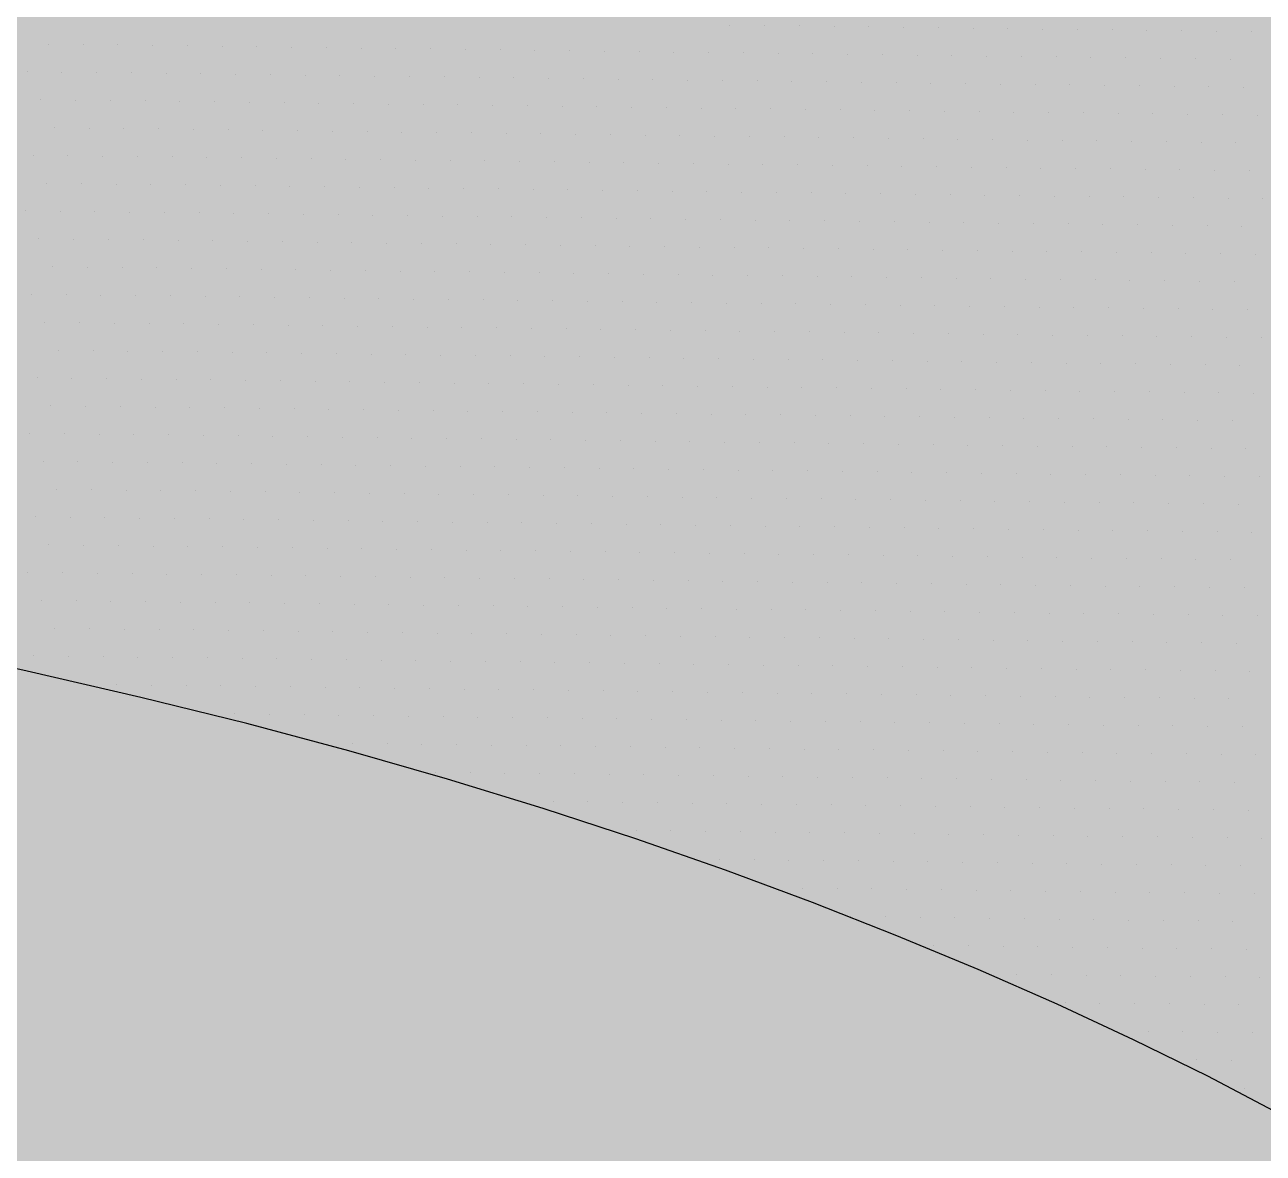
# Model space of a CAD drawing. Extents: x 61466 to 63015, y 108404 to 110397.
# Drawn here: x 62517.266 to 62518.278, y 108992.575 to 108993.497 of the extents above; entities that cross this region are included whole.
import ezdxf

# ---------------------------------------------------------------- set-up
doc = ezdxf.new("R2010")
doc.units = 0
doc.header["$LTSCALE"] = 1.000015
doc.header["$MEASUREMENT"] = 0
for name, color, linetype in [('colore lago', 131, 'Continuous'), ('LIN010CO', 2, 'Continuous'), ('LIN018CO', 6, 'Continuous')]:
    doc.layers.add(name, color=color, linetype=linetype)

# ---------------------------------------------------------------- blocks, each defined once
blk = doc.blocks.new('*X9')
at = {"color": 0}
for p, q in [((262.289925, 628.31345), (262.289925, 628.31345)), ((262.27405, 628.3071), (262.27405, 628.3071)), ((262.2804, 628.3071), (262.2804, 628.3071)), ((262.28675, 628.3071), (262.28675, 628.3071)), ((262.2931, 628.3071), (262.2931, 628.3071)), ((262.258175, 628.30075), (262.258175, 628.30075)), ((262.264525, 628.30075), (262.264525, 628.30075)), ((262.270875, 628.30075), (262.270875, 628.30075)), ((262.277225, 628.30075), (262.277225, 628.30075)), ((262.283575, 628.30075), (262.283575, 628.30075)), ((262.289925, 628.30075), (262.289925, 628.30075)), ((262.296275, 628.30075), (262.296275, 628.30075)), ((262.24865, 628.2944), (262.24865, 628.2944)), ((262.255, 628.2944), (262.255, 628.2944)), ((262.26135, 628.2944), (262.26135, 628.2944)), ((262.2677, 628.2944), (262.2677, 628.2944)), ((262.27405, 628.2944), (262.27405, 628.2944)), ((262.2804, 628.2944), (262.2804, 628.2944)), ((262.28675, 628.2944), (262.28675, 628.2944)), ((262.2931, 628.2944), (262.2931, 628.2944)), ((262.29945, 628.2944), (262.29945, 628.2944)), ((262.232775, 628.28805), (262.232775, 628.28805)), ((262.239125, 628.28805), (262.239125, 628.28805)), ((262.245475, 628.28805), (262.245475, 628.28805)), ((262.251825, 628.28805), (262.251825, 628.28805)), ((262.258175, 628.28805), (262.258175, 628.28805)), ((262.264525, 628.28805), (262.264525, 628.28805)), ((262.270875, 628.28805), (262.270875, 628.28805)), ((262.277225, 628.28805), (262.277225, 628.28805)), ((262.283575, 628.28805), (262.283575, 628.28805)), ((262.289925, 628.28805), (262.289925, 628.28805)), ((262.296275, 628.28805), (262.296275, 628.28805)), ((262.302625, 628.28805), (262.302625, 628.28805)), ((262.22325, 628.2817), (262.22325, 628.2817)), ((262.2296, 628.2817), (262.2296, 628.2817)), ((262.23595, 628.2817), (262.23595, 628.2817)), ((262.2423, 628.2817), (262.2423, 628.2817)), ((262.24865, 628.2817), (262.24865, 628.2817)), ((262.255, 628.2817), (262.255, 628.2817)), ((262.26135, 628.2817), (262.26135, 628.2817)), ((262.2677, 628.2817), (262.2677, 628.2817)), ((262.27405, 628.2817), (262.27405, 628.2817)), ((262.2804, 628.2817), (262.2804, 628.2817)), ((262.28675, 628.2817), (262.28675, 628.2817)), ((262.2931, 628.2817), (262.2931, 628.2817)), ((262.29945, 628.2817), (262.29945, 628.2817)), ((262.3058, 628.2817), (262.3058, 628.2817)), ((262.207375, 628.27535), (262.207375, 628.27535)), ((262.213725, 628.27535), (262.213725, 628.27535)), ((262.220075, 628.27535), (262.220075, 628.27535)), ((262.226425, 628.27535), (262.226425, 628.27535)), ((262.232775, 628.27535), (262.232775, 628.27535)), ((262.239125, 628.27535), (262.239125, 628.27535)), ((262.245475, 628.27535), (262.245475, 628.27535)), ((262.251825, 628.27535), (262.251825, 628.27535)), ((262.258175, 628.27535), (262.258175, 628.27535)), ((262.264525, 628.27535), (262.264525, 628.27535)), ((262.270875, 628.27535), (262.270875, 628.27535)), ((262.277225, 628.27535), (262.277225, 628.27535)), ((262.283575, 628.27535), (262.283575, 628.27535)), ((262.289925, 628.27535), (262.289925, 628.27535)), ((262.296275, 628.27535), (262.296275, 628.27535)), ((262.302625, 628.27535), (262.302625, 628.27535)), ((262.308975, 628.27535), (262.308975, 628.27535)), ((262.19785, 628.269), (262.19785, 628.269)), ((262.2042, 628.269), (262.2042, 628.269)), ((262.21055, 628.269), (262.21055, 628.269)), ((262.2169, 628.269), (262.2169, 628.269)), ((262.22325, 628.269), (262.22325, 628.269)), ((262.2296, 628.269), (262.2296, 628.269)), ((262.23595, 628.269), (262.23595, 628.269)), ((262.2423, 628.269), (262.2423, 628.269)), ((262.24865, 628.269), (262.24865, 628.269)), ((262.255, 628.269), (262.255, 628.269)), ((262.26135, 628.269), (262.26135, 628.269)), ((262.2677, 628.269), (262.2677, 628.269)), ((262.27405, 628.269), (262.27405, 628.269)), ((262.2804, 628.269), (262.2804, 628.269)), ((262.28675, 628.269), (262.28675, 628.269)), ((262.2931, 628.269), (262.2931, 628.269)), ((262.29945, 628.269), (262.29945, 628.269)), ((262.3058, 628.269), (262.3058, 628.269)), ((262.31215, 628.269), (262.31215, 628.269)), ((262.181975, 628.26265), (262.181975, 628.26265)), ((262.188325, 628.26265), (262.188325, 628.26265)), ((262.194675, 628.26265), (262.194675, 628.26265)), ((262.201025, 628.26265), (262.201025, 628.26265)), ((262.207375, 628.26265), (262.207375, 628.26265)), ((262.213725, 628.26265), (262.213725, 628.26265)), ((262.220075, 628.26265), (262.220075, 628.26265)), ((262.226425, 628.26265), (262.226425, 628.26265)), ((262.232775, 628.26265), (262.232775, 628.26265)), ((262.239125, 628.26265), (262.239125, 628.26265)), ((262.245475, 628.26265), (262.245475, 628.26265)), ((262.251825, 628.26265), (262.251825, 628.26265)), ((262.258175, 628.26265), (262.258175, 628.26265)), ((262.264525, 628.26265), (262.264525, 628.26265)), ((262.270875, 628.26265), (262.270875, 628.26265)), ((262.277225, 628.26265), (262.277225, 628.26265)), ((262.283575, 628.26265), (262.283575, 628.26265)), ((262.289925, 628.26265), (262.289925, 628.26265)), ((262.296275, 628.26265), (262.296275, 628.26265)), ((262.302625, 628.26265), (262.302625, 628.26265)), ((262.308975, 628.26265), (262.308975, 628.26265)), ((262.315325, 628.26265), (262.315325, 628.26265)), ((262.17245, 628.2563), (262.17245, 628.2563)), ((262.1788, 628.2563), (262.1788, 628.2563)), ((262.18515, 628.2563), (262.18515, 628.2563)), ((262.1915, 628.2563), (262.1915, 628.2563)), ((262.19785, 628.2563), (262.19785, 628.2563)), ((262.2042, 628.2563), (262.2042, 628.2563)), ((262.21055, 628.2563), (262.21055, 628.2563)), ((262.2169, 628.2563), (262.2169, 628.2563)), ((262.22325, 628.2563), (262.22325, 628.2563)), ((262.2296, 628.2563), (262.2296, 628.2563)), ((262.23595, 628.2563), (262.23595, 628.2563)), ((262.2423, 628.2563), (262.2423, 628.2563)), ((262.24865, 628.2563), (262.24865, 628.2563)), ((262.255, 628.2563), (262.255, 628.2563)), ((262.26135, 628.2563), (262.26135, 628.2563)), ((262.2677, 628.2563), (262.2677, 628.2563)), ((262.27405, 628.2563), (262.27405, 628.2563)), ((262.2804, 628.2563), (262.2804, 628.2563)), ((262.28675, 628.2563), (262.28675, 628.2563)), ((262.2931, 628.2563), (262.2931, 628.2563)), ((262.29945, 628.2563), (262.29945, 628.2563)), ((262.3058, 628.2563), (262.3058, 628.2563)), ((262.31215, 628.2563), (262.31215, 628.2563)), ((262.3185, 628.2563), (262.3185, 628.2563)), ((262.156575, 628.24995), (262.156575, 628.24995)), ((262.162925, 628.24995), (262.162925, 628.24995)), ((262.169275, 628.24995), (262.169275, 628.24995)), ((262.175625, 628.24995), (262.175625, 628.24995)), ((262.181975, 628.24995), (262.181975, 628.24995)), ((262.188325, 628.24995), (262.188325, 628.24995)), ((262.194675, 628.24995), (262.194675, 628.24995)), ((262.201025, 628.24995), (262.201025, 628.24995)), ((262.207375, 628.24995), (262.207375, 628.24995)), ((262.213725, 628.24995), (262.213725, 628.24995)), ((262.220075, 628.24995), (262.220075, 628.24995)), ((262.226425, 628.24995), (262.226425, 628.24995)), ((262.232775, 628.24995), (262.232775, 628.24995)), ((262.239125, 628.24995), (262.239125, 628.24995)), ((262.245475, 628.24995), (262.245475, 628.24995)), ((262.251825, 628.24995), (262.251825, 628.24995)), ((262.258175, 628.24995), (262.258175, 628.24995)), ((262.264525, 628.24995), (262.264525, 628.24995)), ((262.270875, 628.24995), (262.270875, 628.24995)), ((262.277225, 628.24995), (262.277225, 628.24995)), ((262.283575, 628.24995), (262.283575, 628.24995)), ((262.289925, 628.24995), (262.289925, 628.24995)), ((262.296275, 628.24995), (262.296275, 628.24995)), ((262.302625, 628.24995), (262.302625, 628.24995)), ((262.308975, 628.24995), (262.308975, 628.24995)), ((262.315325, 628.24995), (262.315325, 628.24995)), ((262.321675, 628.24995), (262.321675, 628.24995)), ((262.1407, 628.2436), (262.1407, 628.2436)), ((262.14705, 628.2436), (262.14705, 628.2436)), ((262.1534, 628.2436), (262.1534, 628.2436)), ((262.15975, 628.2436), (262.15975, 628.2436)), ((262.1661, 628.2436), (262.1661, 628.2436)), ((262.17245, 628.2436), (262.17245, 628.2436)), ((262.1788, 628.2436), (262.1788, 628.2436)), ((262.18515, 628.2436), (262.18515, 628.2436)), ((262.1915, 628.2436), (262.1915, 628.2436)), ((262.19785, 628.2436), (262.19785, 628.2436)), ((262.2042, 628.2436), (262.2042, 628.2436)), ((262.21055, 628.2436), (262.21055, 628.2436)), ((262.2169, 628.2436), (262.2169, 628.2436)), ((262.22325, 628.2436), (262.22325, 628.2436)), ((262.2296, 628.2436), (262.2296, 628.2436)), ((262.23595, 628.2436), (262.23595, 628.2436)), ((262.2423, 628.2436), (262.2423, 628.2436)), ((262.24865, 628.2436), (262.24865, 628.2436)), ((262.255, 628.2436), (262.255, 628.2436)), ((262.26135, 628.2436), (262.26135, 628.2436)), ((262.2677, 628.2436), (262.2677, 628.2436)), ((262.27405, 628.2436), (262.27405, 628.2436)), ((262.2804, 628.2436), (262.2804, 628.2436)), ((262.28675, 628.2436), (262.28675, 628.2436)), ((262.2931, 628.2436), (262.2931, 628.2436)), ((262.29945, 628.2436), (262.29945, 628.2436)), ((262.3058, 628.2436), (262.3058, 628.2436)), ((262.31215, 628.2436), (262.31215, 628.2436)), ((262.3185, 628.2436), (262.3185, 628.2436)), ((262.32485, 628.2436), (262.32485, 628.2436)), ((262.131175, 628.23725), (262.131175, 628.23725)), ((262.137525, 628.23725), (262.137525, 628.23725)), ((262.143875, 628.23725), (262.143875, 628.23725)), ((262.150225, 628.23725), (262.150225, 628.23725)), ((262.156575, 628.23725), (262.156575, 628.23725)), ((262.162925, 628.23725), (262.162925, 628.23725)), ((262.169275, 628.23725), (262.169275, 628.23725)), ((262.175625, 628.23725), (262.175625, 628.23725)), ((262.181975, 628.23725), (262.181975, 628.23725)), ((262.188325, 628.23725), (262.188325, 628.23725)), ((262.194675, 628.23725), (262.194675, 628.23725)), ((262.201025, 628.23725), (262.201025, 628.23725)), ((262.207375, 628.23725), (262.207375, 628.23725)), ((262.213725, 628.23725), (262.213725, 628.23725)), ((262.220075, 628.23725), (262.220075, 628.23725)), ((262.226425, 628.23725), (262.226425, 628.23725)), ((262.232775, 628.23725), (262.232775, 628.23725)), ((262.239125, 628.23725), (262.239125, 628.23725)), ((262.245475, 628.23725), (262.245475, 628.23725)), ((262.251825, 628.23725), (262.251825, 628.23725)), ((262.258175, 628.23725), (262.258175, 628.23725)), ((262.264525, 628.23725), (262.264525, 628.23725)), ((262.270875, 628.23725), (262.270875, 628.23725)), ((262.277225, 628.23725), (262.277225, 628.23725)), ((262.283575, 628.23725), (262.283575, 628.23725)), ((262.289925, 628.23725), (262.289925, 628.23725)), ((262.296275, 628.23725), (262.296275, 628.23725)), ((262.302625, 628.23725), (262.302625, 628.23725)), ((262.308975, 628.23725), (262.308975, 628.23725)), ((262.315325, 628.23725), (262.315325, 628.23725)), ((262.321675, 628.23725), (262.321675, 628.23725)), ((262.328025, 628.23725), (262.328025, 628.23725)), ((262.1153, 628.2309), (262.1153, 628.2309)), ((262.12165, 628.2309), (262.12165, 628.2309)), ((262.128, 628.2309), (262.128, 628.2309)), ((262.13435, 628.2309), (262.13435, 628.2309)), ((262.1407, 628.2309), (262.1407, 628.2309)), ((262.14705, 628.2309), (262.14705, 628.2309)), ((262.1534, 628.2309), (262.1534, 628.2309)), ((262.15975, 628.2309), (262.15975, 628.2309)), ((262.1661, 628.2309), (262.1661, 628.2309)), ((262.17245, 628.2309), (262.17245, 628.2309)), ((262.1788, 628.2309), (262.1788, 628.2309)), ((262.18515, 628.2309), (262.18515, 628.2309)), ((262.1915, 628.2309), (262.1915, 628.2309)), ((262.19785, 628.2309), (262.19785, 628.2309)), ((262.2042, 628.2309), (262.2042, 628.2309)), ((262.21055, 628.2309), (262.21055, 628.2309)), ((262.2169, 628.2309), (262.2169, 628.2309)), ((262.22325, 628.2309), (262.22325, 628.2309)), ((262.2296, 628.2309), (262.2296, 628.2309)), ((262.23595, 628.2309), (262.23595, 628.2309)), ((262.2423, 628.2309), (262.2423, 628.2309)), ((262.24865, 628.2309), (262.24865, 628.2309)), ((262.255, 628.2309), (262.255, 628.2309)), ((262.26135, 628.2309), (262.26135, 628.2309)), ((262.2677, 628.2309), (262.2677, 628.2309)), ((262.27405, 628.2309), (262.27405, 628.2309)), ((262.2804, 628.2309), (262.2804, 628.2309)), ((262.28675, 628.2309), (262.28675, 628.2309)), ((262.2931, 628.2309), (262.2931, 628.2309)), ((262.29945, 628.2309), (262.29945, 628.2309)), ((262.3058, 628.2309), (262.3058, 628.2309)), ((262.31215, 628.2309), (262.31215, 628.2309)), ((262.3185, 628.2309), (262.3185, 628.2309)), ((262.32485, 628.2309), (262.32485, 628.2309)), ((262.3312, 628.2309), (262.3312, 628.2309)), ((262.105775, 628.22455), (262.105775, 628.22455)), ((262.112125, 628.22455), (262.112125, 628.22455)), ((262.118475, 628.22455), (262.118475, 628.22455)), ((262.124825, 628.22455), (262.124825, 628.22455)), ((262.131175, 628.22455), (262.131175, 628.22455)), ((262.137525, 628.22455), (262.137525, 628.22455)), ((262.143875, 628.22455), (262.143875, 628.22455)), ((262.150225, 628.22455), (262.150225, 628.22455)), ((262.156575, 628.22455), (262.156575, 628.22455)), ((262.162925, 628.22455), (262.162925, 628.22455)), ((262.169275, 628.22455), (262.169275, 628.22455)), ((262.175625, 628.22455), (262.175625, 628.22455)), ((262.181975, 628.22455), (262.181975, 628.22455)), ((262.188325, 628.22455), (262.188325, 628.22455)), ((262.194675, 628.22455), (262.194675, 628.22455)), ((262.201025, 628.22455), (262.201025, 628.22455)), ((262.207375, 628.22455), (262.207375, 628.22455)), ((262.213725, 628.22455), (262.213725, 628.22455)), ((262.220075, 628.22455), (262.220075, 628.22455)), ((262.226425, 628.22455), (262.226425, 628.22455)), ((262.232775, 628.22455), (262.232775, 628.22455)), ((262.239125, 628.22455), (262.239125, 628.22455)), ((262.245475, 628.22455), (262.245475, 628.22455)), ((262.251825, 628.22455), (262.251825, 628.22455)), ((262.258175, 628.22455), (262.258175, 628.22455)), ((262.264525, 628.22455), (262.264525, 628.22455)), ((262.270875, 628.22455), (262.270875, 628.22455)), ((262.277225, 628.22455), (262.277225, 628.22455)), ((262.283575, 628.22455), (262.283575, 628.22455)), ((262.289925, 628.22455), (262.289925, 628.22455)), ((262.296275, 628.22455), (262.296275, 628.22455)), ((262.302625, 628.22455), (262.302625, 628.22455)), ((262.308975, 628.22455), (262.308975, 628.22455)), ((262.315325, 628.22455), (262.315325, 628.22455)), ((262.321675, 628.22455), (262.321675, 628.22455)), ((262.328025, 628.22455), (262.328025, 628.22455)), ((262.334375, 628.22455), (262.334375, 628.22455)), ((262.09625, 628.2182), (262.09625, 628.2182)), ((262.1026, 628.2182), (262.1026, 628.2182)), ((262.10895, 628.2182), (262.10895, 628.2182)), ((262.1153, 628.2182), (262.1153, 628.2182)), ((262.12165, 628.2182), (262.12165, 628.2182)), ((262.128, 628.2182), (262.128, 628.2182)), ((262.13435, 628.2182), (262.13435, 628.2182)), ((262.1407, 628.2182), (262.1407, 628.2182)), ((262.14705, 628.2182), (262.14705, 628.2182)), ((262.1534, 628.2182), (262.1534, 628.2182)), ((262.15975, 628.2182), (262.15975, 628.2182)), ((262.1661, 628.2182), (262.1661, 628.2182)), ((262.17245, 628.2182), (262.17245, 628.2182)), ((262.1788, 628.2182), (262.1788, 628.2182)), ((262.18515, 628.2182), (262.18515, 628.2182)), ((262.1915, 628.2182), (262.1915, 628.2182)), ((262.19785, 628.2182), (262.19785, 628.2182)), ((262.2042, 628.2182), (262.2042, 628.2182)), ((262.21055, 628.2182), (262.21055, 628.2182)), ((262.2169, 628.2182), (262.2169, 628.2182)), ((262.22325, 628.2182), (262.22325, 628.2182)), ((262.2296, 628.2182), (262.2296, 628.2182)), ((262.23595, 628.2182), (262.23595, 628.2182)), ((262.2423, 628.2182), (262.2423, 628.2182)), ((262.24865, 628.2182), (262.24865, 628.2182)), ((262.255, 628.2182), (262.255, 628.2182)), ((262.26135, 628.2182), (262.26135, 628.2182)), ((262.2677, 628.2182), (262.2677, 628.2182)), ((262.27405, 628.2182), (262.27405, 628.2182)), ((262.2804, 628.2182), (262.2804, 628.2182)), ((262.28675, 628.2182), (262.28675, 628.2182)), ((262.2931, 628.2182), (262.2931, 628.2182)), ((262.29945, 628.2182), (262.29945, 628.2182)), ((262.3058, 628.2182), (262.3058, 628.2182)), ((262.31215, 628.2182), (262.31215, 628.2182)), ((262.3185, 628.2182), (262.3185, 628.2182)), ((262.32485, 628.2182), (262.32485, 628.2182)), ((262.3312, 628.2182), (262.3312, 628.2182)), ((262.33755, 628.2182), (262.33755, 628.2182)), ((262.105775, 628.21185), (262.105775, 628.21185)), ((262.112125, 628.21185), (262.112125, 628.21185)), ((262.118475, 628.21185), (262.118475, 628.21185)), ((262.124825, 628.21185), (262.124825, 628.21185)), ((262.131175, 628.21185), (262.131175, 628.21185)), ((262.137525, 628.21185), (262.137525, 628.21185)), ((262.143875, 628.21185), (262.143875, 628.21185)), ((262.150225, 628.21185), (262.150225, 628.21185)), ((262.156575, 628.21185), (262.156575, 628.21185)), ((262.162925, 628.21185), (262.162925, 628.21185)), ((262.169275, 628.21185), (262.169275, 628.21185)), ((262.175625, 628.21185), (262.175625, 628.21185)), ((262.181975, 628.21185), (262.181975, 628.21185)), ((262.188325, 628.21185), (262.188325, 628.21185)), ((262.194675, 628.21185), (262.194675, 628.21185)), ((262.201025, 628.21185), (262.201025, 628.21185)), ((262.207375, 628.21185), (262.207375, 628.21185)), ((262.213725, 628.21185), (262.213725, 628.21185)), ((262.220075, 628.21185), (262.220075, 628.21185)), ((262.226425, 628.21185), (262.226425, 628.21185)), ((262.232775, 628.21185), (262.232775, 628.21185)), ((262.239125, 628.21185), (262.239125, 628.21185)), ((262.245475, 628.21185), (262.245475, 628.21185)), ((262.251825, 628.21185), (262.251825, 628.21185)), ((262.258175, 628.21185), (262.258175, 628.21185)), ((262.264525, 628.21185), (262.264525, 628.21185)), ((262.270875, 628.21185), (262.270875, 628.21185)), ((262.277225, 628.21185), (262.277225, 628.21185)), ((262.283575, 628.21185), (262.283575, 628.21185)), ((262.289925, 628.21185), (262.289925, 628.21185)), ((262.296275, 628.21185), (262.296275, 628.21185)), ((262.302625, 628.21185), (262.302625, 628.21185)), ((262.308975, 628.21185), (262.308975, 628.21185)), ((262.315325, 628.21185), (262.315325, 628.21185)), ((262.321675, 628.21185), (262.321675, 628.21185)), ((262.328025, 628.21185), (262.328025, 628.21185)), ((262.334375, 628.21185), (262.334375, 628.21185)), ((262.1153, 628.2055), (262.1153, 628.2055)), ((262.12165, 628.2055), (262.12165, 628.2055)), ((262.128, 628.2055), (262.128, 628.2055)), ((262.13435, 628.2055), (262.13435, 628.2055)), ((262.1407, 628.2055), (262.1407, 628.2055)), ((262.14705, 628.2055), (262.14705, 628.2055)), ((262.1534, 628.2055), (262.1534, 628.2055)), ((262.15975, 628.2055), (262.15975, 628.2055)), ((262.1661, 628.2055), (262.1661, 628.2055)), ((262.17245, 628.2055), (262.17245, 628.2055)), ((262.1788, 628.2055), (262.1788, 628.2055)), ((262.18515, 628.2055), (262.18515, 628.2055)), ((262.1915, 628.2055), (262.1915, 628.2055)), ((262.19785, 628.2055), (262.19785, 628.2055)), ((262.2042, 628.2055), (262.2042, 628.2055)), ((262.21055, 628.2055), (262.21055, 628.2055)), ((262.2169, 628.2055), (262.2169, 628.2055)), ((262.22325, 628.2055), (262.22325, 628.2055)), ((262.2296, 628.2055), (262.2296, 628.2055)), ((262.23595, 628.2055), (262.23595, 628.2055)), ((262.2423, 628.2055), (262.2423, 628.2055)), ((262.24865, 628.2055), (262.24865, 628.2055)), ((262.255, 628.2055), (262.255, 628.2055)), ((262.26135, 628.2055), (262.26135, 628.2055)), ((262.2677, 628.2055), (262.2677, 628.2055)), ((262.27405, 628.2055), (262.27405, 628.2055)), ((262.2804, 628.2055), (262.2804, 628.2055)), ((262.28675, 628.2055), (262.28675, 628.2055)), ((262.2931, 628.2055), (262.2931, 628.2055)), ((262.29945, 628.2055), (262.29945, 628.2055)), ((262.3058, 628.2055), (262.3058, 628.2055)), ((262.31215, 628.2055), (262.31215, 628.2055)), ((262.3185, 628.2055), (262.3185, 628.2055)), ((262.32485, 628.2055), (262.32485, 628.2055)), ((262.3312, 628.2055), (262.3312, 628.2055)), ((262.33755, 628.2055), (262.33755, 628.2055)), ((262.124825, 628.19915), (262.124825, 628.19915)), ((262.131175, 628.19915), (262.131175, 628.19915)), ((262.137525, 628.19915), (262.137525, 628.19915)), ((262.143875, 628.19915), (262.143875, 628.19915)), ((262.150225, 628.19915), (262.150225, 628.19915)), ((262.156575, 628.19915), (262.156575, 628.19915)), ((262.162925, 628.19915), (262.162925, 628.19915)), ((262.169275, 628.19915), (262.169275, 628.19915)), ((262.175625, 628.19915), (262.175625, 628.19915)), ((262.181975, 628.19915), (262.181975, 628.19915)), ((262.188325, 628.19915), (262.188325, 628.19915)), ((262.194675, 628.19915), (262.194675, 628.19915)), ((262.201025, 628.19915), (262.201025, 628.19915)), ((262.207375, 628.19915), (262.207375, 628.19915)), ((262.213725, 628.19915), (262.213725, 628.19915)), ((262.220075, 628.19915), (262.220075, 628.19915)), ((262.226425, 628.19915), (262.226425, 628.19915)), ((262.232775, 628.19915), (262.232775, 628.19915)), ((262.239125, 628.19915), (262.239125, 628.19915)), ((262.245475, 628.19915), (262.245475, 628.19915)), ((262.251825, 628.19915), (262.251825, 628.19915)), ((262.258175, 628.19915), (262.258175, 628.19915)), ((262.264525, 628.19915), (262.264525, 628.19915)), ((262.270875, 628.19915), (262.270875, 628.19915)), ((262.277225, 628.19915), (262.277225, 628.19915)), ((262.283575, 628.19915), (262.283575, 628.19915)), ((262.289925, 628.19915), (262.289925, 628.19915)), ((262.296275, 628.19915), (262.296275, 628.19915)), ((262.302625, 628.19915), (262.302625, 628.19915)), ((262.308975, 628.19915), (262.308975, 628.19915)), ((262.315325, 628.19915), (262.315325, 628.19915)), ((262.321675, 628.19915), (262.321675, 628.19915)), ((262.328025, 628.19915), (262.328025, 628.19915)), ((262.334375, 628.19915), (262.334375, 628.19915)), ((262.340725, 628.19915), (262.340725, 628.19915)), ((262.128, 628.1928), (262.128, 628.1928)), ((262.13435, 628.1928), (262.13435, 628.1928)), ((262.1407, 628.1928), (262.1407, 628.1928)), ((262.14705, 628.1928), (262.14705, 628.1928)), ((262.1534, 628.1928), (262.1534, 628.1928)), ((262.15975, 628.1928), (262.15975, 628.1928)), ((262.1661, 628.1928), (262.1661, 628.1928)), ((262.17245, 628.1928), (262.17245, 628.1928)), ((262.1788, 628.1928), (262.1788, 628.1928)), ((262.18515, 628.1928), (262.18515, 628.1928)), ((262.1915, 628.1928), (262.1915, 628.1928)), ((262.19785, 628.1928), (262.19785, 628.1928)), ((262.2042, 628.1928), (262.2042, 628.1928)), ((262.21055, 628.1928), (262.21055, 628.1928)), ((262.2169, 628.1928), (262.2169, 628.1928)), ((262.22325, 628.1928), (262.22325, 628.1928)), ((262.2296, 628.1928), (262.2296, 628.1928)), ((262.23595, 628.1928), (262.23595, 628.1928)), ((262.2423, 628.1928), (262.2423, 628.1928)), ((262.24865, 628.1928), (262.24865, 628.1928)), ((262.255, 628.1928), (262.255, 628.1928)), ((262.26135, 628.1928), (262.26135, 628.1928)), ((262.2677, 628.1928), (262.2677, 628.1928)), ((262.27405, 628.1928), (262.27405, 628.1928)), ((262.2804, 628.1928), (262.2804, 628.1928)), ((262.28675, 628.1928), (262.28675, 628.1928)), ((262.2931, 628.1928), (262.2931, 628.1928)), ((262.29945, 628.1928), (262.29945, 628.1928)), ((262.3058, 628.1928), (262.3058, 628.1928)), ((262.31215, 628.1928), (262.31215, 628.1928)), ((262.3185, 628.1928), (262.3185, 628.1928)), ((262.32485, 628.1928), (262.32485, 628.1928)), ((262.3312, 628.1928), (262.3312, 628.1928)), ((262.33755, 628.1928), (262.33755, 628.1928)), ((262.3439, 628.1928), (262.3439, 628.1928)), ((262.137525, 628.18645), (262.137525, 628.18645)), ((262.143875, 628.18645), (262.143875, 628.18645)), ((262.150225, 628.18645), (262.150225, 628.18645)), ((262.156575, 628.18645), (262.156575, 628.18645)), ((262.162925, 628.18645), (262.162925, 628.18645)), ((262.169275, 628.18645), (262.169275, 628.18645)), ((262.175625, 628.18645), (262.175625, 628.18645)), ((262.181975, 628.18645), (262.181975, 628.18645)), ((262.188325, 628.18645), (262.188325, 628.18645)), ((262.194675, 628.18645), (262.194675, 628.18645)), ((262.201025, 628.18645), (262.201025, 628.18645)), ((262.207375, 628.18645), (262.207375, 628.18645)), ((262.213725, 628.18645), (262.213725, 628.18645)), ((262.220075, 628.18645), (262.220075, 628.18645)), ((262.226425, 628.18645), (262.226425, 628.18645)), ((262.232775, 628.18645), (262.232775, 628.18645)), ((262.239125, 628.18645), (262.239125, 628.18645)), ((262.245475, 628.18645), (262.245475, 628.18645)), ((262.251825, 628.18645), (262.251825, 628.18645)), ((262.258175, 628.18645), (262.258175, 628.18645)), ((262.264525, 628.18645), (262.264525, 628.18645)), ((262.270875, 628.18645), (262.270875, 628.18645)), ((262.277225, 628.18645), (262.277225, 628.18645)), ((262.283575, 628.18645), (262.283575, 628.18645)), ((262.289925, 628.18645), (262.289925, 628.18645)), ((262.296275, 628.18645), (262.296275, 628.18645)), ((262.302625, 628.18645), (262.302625, 628.18645)), ((262.308975, 628.18645), (262.308975, 628.18645)), ((262.315325, 628.18645), (262.315325, 628.18645)), ((262.321675, 628.18645), (262.321675, 628.18645)), ((262.328025, 628.18645), (262.328025, 628.18645)), ((262.334375, 628.18645), (262.334375, 628.18645)), ((262.340725, 628.18645), (262.340725, 628.18645)), ((262.347075, 628.18645), (262.347075, 628.18645)), ((262.14705, 628.1801), (262.14705, 628.1801)), ((262.1534, 628.1801), (262.1534, 628.1801)), ((262.15975, 628.1801), (262.15975, 628.1801)), ((262.1661, 628.1801), (262.1661, 628.1801)), ((262.17245, 628.1801), (262.17245, 628.1801)), ((262.1788, 628.1801), (262.1788, 628.1801)), ((262.18515, 628.1801), (262.18515, 628.1801)), ((262.1915, 628.1801), (262.1915, 628.1801)), ((262.19785, 628.1801), (262.19785, 628.1801)), ((262.2042, 628.1801), (262.2042, 628.1801)), ((262.21055, 628.1801), (262.21055, 628.1801)), ((262.2169, 628.1801), (262.2169, 628.1801)), ((262.22325, 628.1801), (262.22325, 628.1801)), ((262.2296, 628.1801), (262.2296, 628.1801)), ((262.23595, 628.1801), (262.23595, 628.1801)), ((262.2423, 628.1801), (262.2423, 628.1801)), ((262.24865, 628.1801), (262.24865, 628.1801)), ((262.255, 628.1801), (262.255, 628.1801)), ((262.26135, 628.1801), (262.26135, 628.1801)), ((262.2677, 628.1801), (262.2677, 628.1801)), ((262.27405, 628.1801), (262.27405, 628.1801)), ((262.2804, 628.1801), (262.2804, 628.1801)), ((262.28675, 628.1801), (262.28675, 628.1801)), ((262.2931, 628.1801), (262.2931, 628.1801)), ((262.29945, 628.1801), (262.29945, 628.1801)), ((262.3058, 628.1801), (262.3058, 628.1801)), ((262.31215, 628.1801), (262.31215, 628.1801)), ((262.3185, 628.1801), (262.3185, 628.1801)), ((262.32485, 628.1801), (262.32485, 628.1801)), ((262.3312, 628.1801), (262.3312, 628.1801)), ((262.33755, 628.1801), (262.33755, 628.1801)), ((262.3439, 628.1801), (262.3439, 628.1801)), ((262.35025, 628.1801), (262.35025, 628.1801)), ((262.150225, 628.17375), (262.150225, 628.17375)), ((262.156575, 628.17375), (262.156575, 628.17375)), ((262.162925, 628.17375), (262.162925, 628.17375)), ((262.169275, 628.17375), (262.169275, 628.17375)), ((262.175625, 628.17375), (262.175625, 628.17375)), ((262.181975, 628.17375), (262.181975, 628.17375)), ((262.188325, 628.17375), (262.188325, 628.17375)), ((262.194675, 628.17375), (262.194675, 628.17375)), ((262.201025, 628.17375), (262.201025, 628.17375)), ((262.207375, 628.17375), (262.207375, 628.17375)), ((262.213725, 628.17375), (262.213725, 628.17375)), ((262.220075, 628.17375), (262.220075, 628.17375)), ((262.226425, 628.17375), (262.226425, 628.17375)), ((262.232775, 628.17375), (262.232775, 628.17375)), ((262.239125, 628.17375), (262.239125, 628.17375)), ((262.245475, 628.17375), (262.245475, 628.17375)), ((262.251825, 628.17375), (262.251825, 628.17375)), ((262.258175, 628.17375), (262.258175, 628.17375)), ((262.264525, 628.17375), (262.264525, 628.17375)), ((262.270875, 628.17375), (262.270875, 628.17375)), ((262.277225, 628.17375), (262.277225, 628.17375)), ((262.283575, 628.17375), (262.283575, 628.17375)), ((262.289925, 628.17375), (262.289925, 628.17375)), ((262.296275, 628.17375), (262.296275, 628.17375)), ((262.302625, 628.17375), (262.302625, 628.17375)), ((262.308975, 628.17375), (262.308975, 628.17375)), ((262.315325, 628.17375), (262.315325, 628.17375)), ((262.321675, 628.17375), (262.321675, 628.17375)), ((262.328025, 628.17375), (262.328025, 628.17375)), ((262.334375, 628.17375), (262.334375, 628.17375)), ((262.340725, 628.17375), (262.340725, 628.17375)), ((262.347075, 628.17375), (262.347075, 628.17375)), ((262.353425, 628.17375), (262.353425, 628.17375)), ((262.15975, 628.1674), (262.15975, 628.1674)), ((262.1661, 628.1674), (262.1661, 628.1674)), ((262.17245, 628.1674), (262.17245, 628.1674)), ((262.1788, 628.1674), (262.1788, 628.1674)), ((262.18515, 628.1674), (262.18515, 628.1674)), ((262.1915, 628.1674), (262.1915, 628.1674)), ((262.19785, 628.1674), (262.19785, 628.1674)), ((262.2042, 628.1674), (262.2042, 628.1674)), ((262.21055, 628.1674), (262.21055, 628.1674)), ((262.2169, 628.1674), (262.2169, 628.1674)), ((262.22325, 628.1674), (262.22325, 628.1674)), ((262.2296, 628.1674), (262.2296, 628.1674)), ((262.23595, 628.1674), (262.23595, 628.1674)), ((262.2423, 628.1674), (262.2423, 628.1674)), ((262.24865, 628.1674), (262.24865, 628.1674)), ((262.255, 628.1674), (262.255, 628.1674)), ((262.26135, 628.1674), (262.26135, 628.1674)), ((262.2677, 628.1674), (262.2677, 628.1674)), ((262.27405, 628.1674), (262.27405, 628.1674)), ((262.2804, 628.1674), (262.2804, 628.1674)), ((262.28675, 628.1674), (262.28675, 628.1674)), ((262.2931, 628.1674), (262.2931, 628.1674)), ((262.29945, 628.1674), (262.29945, 628.1674)), ((262.3058, 628.1674), (262.3058, 628.1674)), ((262.31215, 628.1674), (262.31215, 628.1674)), ((262.3185, 628.1674), (262.3185, 628.1674)), ((262.32485, 628.1674), (262.32485, 628.1674)), ((262.3312, 628.1674), (262.3312, 628.1674)), ((262.33755, 628.1674), (262.33755, 628.1674)), ((262.3439, 628.1674), (262.3439, 628.1674)), ((262.35025, 628.1674), (262.35025, 628.1674)), ((262.3566, 628.1674), (262.3566, 628.1674)), ((262.162925, 628.16105), (262.162925, 628.16105)), ((262.169275, 628.16105), (262.169275, 628.16105)), ((262.175625, 628.16105), (262.175625, 628.16105)), ((262.181975, 628.16105), (262.181975, 628.16105)), ((262.188325, 628.16105), (262.188325, 628.16105)), ((262.194675, 628.16105), (262.194675, 628.16105)), ((262.201025, 628.16105), (262.201025, 628.16105)), ((262.207375, 628.16105), (262.207375, 628.16105)), ((262.213725, 628.16105), (262.213725, 628.16105)), ((262.220075, 628.16105), (262.220075, 628.16105)), ((262.226425, 628.16105), (262.226425, 628.16105)), ((262.232775, 628.16105), (262.232775, 628.16105)), ((262.239125, 628.16105), (262.239125, 628.16105)), ((262.245475, 628.16105), (262.245475, 628.16105)), ((262.251825, 628.16105), (262.251825, 628.16105)), ((262.258175, 628.16105), (262.258175, 628.16105)), ((262.264525, 628.16105), (262.264525, 628.16105)), ((262.270875, 628.16105), (262.270875, 628.16105)), ((262.277225, 628.16105), (262.277225, 628.16105)), ((262.283575, 628.16105), (262.283575, 628.16105)), ((262.289925, 628.16105), (262.289925, 628.16105)), ((262.296275, 628.16105), (262.296275, 628.16105)), ((262.302625, 628.16105), (262.302625, 628.16105)), ((262.308975, 628.16105), (262.308975, 628.16105)), ((262.315325, 628.16105), (262.315325, 628.16105)), ((262.321675, 628.16105), (262.321675, 628.16105)), ((262.328025, 628.16105), (262.328025, 628.16105)), ((262.334375, 628.16105), (262.334375, 628.16105)), ((262.340725, 628.16105), (262.340725, 628.16105)), ((262.347075, 628.16105), (262.347075, 628.16105)), ((262.353425, 628.16105), (262.353425, 628.16105)), ((262.359775, 628.16105), (262.359775, 628.16105)), ((262.17245, 628.1547), (262.17245, 628.1547)), ((262.1788, 628.1547), (262.1788, 628.1547)), ((262.18515, 628.1547), (262.18515, 628.1547)), ((262.1915, 628.1547), (262.1915, 628.1547)), ((262.19785, 628.1547), (262.19785, 628.1547)), ((262.2042, 628.1547), (262.2042, 628.1547)), ((262.21055, 628.1547), (262.21055, 628.1547)), ((262.2169, 628.1547), (262.2169, 628.1547)), ((262.22325, 628.1547), (262.22325, 628.1547)), ((262.2296, 628.1547), (262.2296, 628.1547)), ((262.23595, 628.1547), (262.23595, 628.1547)), ((262.2423, 628.1547), (262.2423, 628.1547)), ((262.24865, 628.1547), (262.24865, 628.1547)), ((262.255, 628.1547), (262.255, 628.1547)), ((262.26135, 628.1547), (262.26135, 628.1547)), ((262.2677, 628.1547), (262.2677, 628.1547)), ((262.27405, 628.1547), (262.27405, 628.1547)), ((262.2804, 628.1547), (262.2804, 628.1547)), ((262.28675, 628.1547), (262.28675, 628.1547)), ((262.2931, 628.1547), (262.2931, 628.1547)), ((262.29945, 628.1547), (262.29945, 628.1547)), ((262.3058, 628.1547), (262.3058, 628.1547)), ((262.31215, 628.1547), (262.31215, 628.1547)), ((262.3185, 628.1547), (262.3185, 628.1547)), ((262.32485, 628.1547), (262.32485, 628.1547)), ((262.3312, 628.1547), (262.3312, 628.1547)), ((262.33755, 628.1547), (262.33755, 628.1547)), ((262.3439, 628.1547), (262.3439, 628.1547)), ((262.35025, 628.1547), (262.35025, 628.1547)), ((262.3566, 628.1547), (262.3566, 628.1547)), ((262.36295, 628.1547), (262.36295, 628.1547)), ((262.181975, 628.14835), (262.181975, 628.14835)), ((262.188325, 628.14835), (262.188325, 628.14835)), ((262.194675, 628.14835), (262.194675, 628.14835)), ((262.201025, 628.14835), (262.201025, 628.14835)), ((262.207375, 628.14835), (262.207375, 628.14835)), ((262.213725, 628.14835), (262.213725, 628.14835)), ((262.220075, 628.14835), (262.220075, 628.14835)), ((262.226425, 628.14835), (262.226425, 628.14835)), ((262.232775, 628.14835), (262.232775, 628.14835)), ((262.239125, 628.14835), (262.239125, 628.14835)), ((262.245475, 628.14835), (262.245475, 628.14835)), ((262.251825, 628.14835), (262.251825, 628.14835)), ((262.258175, 628.14835), (262.258175, 628.14835)), ((262.264525, 628.14835), (262.264525, 628.14835)), ((262.270875, 628.14835), (262.270875, 628.14835)), ((262.277225, 628.14835), (262.277225, 628.14835)), ((262.283575, 628.14835), (262.283575, 628.14835)), ((262.289925, 628.14835), (262.289925, 628.14835)), ((262.296275, 628.14835), (262.296275, 628.14835)), ((262.302625, 628.14835), (262.302625, 628.14835)), ((262.308975, 628.14835), (262.308975, 628.14835)), ((262.315325, 628.14835), (262.315325, 628.14835)), ((262.321675, 628.14835), (262.321675, 628.14835)), ((262.328025, 628.14835), (262.328025, 628.14835)), ((262.334375, 628.14835), (262.334375, 628.14835)), ((262.340725, 628.14835), (262.340725, 628.14835)), ((262.347075, 628.14835), (262.347075, 628.14835)), ((262.353425, 628.14835), (262.353425, 628.14835)), ((262.359775, 628.14835), (262.359775, 628.14835)), ((262.366125, 628.14835), (262.366125, 628.14835)), ((262.18515, 628.142), (262.18515, 628.142)), ((262.1915, 628.142), (262.1915, 628.142)), ((262.19785, 628.142), (262.19785, 628.142)), ((262.2042, 628.142), (262.2042, 628.142)), ((262.21055, 628.142), (262.21055, 628.142)), ((262.2169, 628.142), (262.2169, 628.142)), ((262.22325, 628.142), (262.22325, 628.142)), ((262.2296, 628.142), (262.2296, 628.142)), ((262.23595, 628.142), (262.23595, 628.142)), ((262.2423, 628.142), (262.2423, 628.142)), ((262.24865, 628.142), (262.24865, 628.142)), ((262.255, 628.142), (262.255, 628.142)), ((262.26135, 628.142), (262.26135, 628.142)), ((262.2677, 628.142), (262.2677, 628.142)), ((262.27405, 628.142), (262.27405, 628.142)), ((262.2804, 628.142), (262.2804, 628.142)), ((262.28675, 628.142), (262.28675, 628.142)), ((262.2931, 628.142), (262.2931, 628.142)), ((262.29945, 628.142), (262.29945, 628.142)), ((262.3058, 628.142), (262.3058, 628.142)), ((262.31215, 628.142), (262.31215, 628.142)), ((262.3185, 628.142), (262.3185, 628.142)), ((262.32485, 628.142), (262.32485, 628.142)), ((262.3312, 628.142), (262.3312, 628.142)), ((262.33755, 628.142), (262.33755, 628.142)), ((262.3439, 628.142), (262.3439, 628.142)), ((262.35025, 628.142), (262.35025, 628.142)), ((262.3566, 628.142), (262.3566, 628.142)), ((262.36295, 628.142), (262.36295, 628.142)), ((262.3693, 628.142), (262.3693, 628.142)), ((262.194675, 628.13565), (262.194675, 628.13565)), ((262.201025, 628.13565), (262.201025, 628.13565)), ((262.207375, 628.13565), (262.207375, 628.13565)), ((262.213725, 628.13565), (262.213725, 628.13565)), ((262.220075, 628.13565), (262.220075, 628.13565)), ((262.226425, 628.13565), (262.226425, 628.13565)), ((262.232775, 628.13565), (262.232775, 628.13565)), ((262.239125, 628.13565), (262.239125, 628.13565)), ((262.245475, 628.13565), (262.245475, 628.13565)), ((262.251825, 628.13565), (262.251825, 628.13565)), ((262.258175, 628.13565), (262.258175, 628.13565)), ((262.264525, 628.13565), (262.264525, 628.13565)), ((262.270875, 628.13565), (262.270875, 628.13565)), ((262.277225, 628.13565), (262.277225, 628.13565)), ((262.283575, 628.13565), (262.283575, 628.13565)), ((262.289925, 628.13565), (262.289925, 628.13565)), ((262.296275, 628.13565), (262.296275, 628.13565)), ((262.302625, 628.13565), (262.302625, 628.13565)), ((262.308975, 628.13565), (262.308975, 628.13565)), ((262.315325, 628.13565), (262.315325, 628.13565)), ((262.321675, 628.13565), (262.321675, 628.13565)), ((262.328025, 628.13565), (262.328025, 628.13565)), ((262.334375, 628.13565), (262.334375, 628.13565)), ((262.340725, 628.13565), (262.340725, 628.13565)), ((262.347075, 628.13565), (262.347075, 628.13565)), ((262.353425, 628.13565), (262.353425, 628.13565)), ((262.359775, 628.13565), (262.359775, 628.13565)), ((262.366125, 628.13565), (262.366125, 628.13565)), ((262.372475, 628.13565), (262.372475, 628.13565)), ((262.19785, 628.1293), (262.19785, 628.1293)), ((262.2042, 628.1293), (262.2042, 628.1293)), ((262.21055, 628.1293), (262.21055, 628.1293)), ((262.2169, 628.1293), (262.2169, 628.1293)), ((262.22325, 628.1293), (262.22325, 628.1293)), ((262.2296, 628.1293), (262.2296, 628.1293)), ((262.23595, 628.1293), (262.23595, 628.1293)), ((262.2423, 628.1293), (262.2423, 628.1293)), ((262.24865, 628.1293), (262.24865, 628.1293)), ((262.255, 628.1293), (262.255, 628.1293)), ((262.26135, 628.1293), (262.26135, 628.1293)), ((262.2677, 628.1293), (262.2677, 628.1293)), ((262.27405, 628.1293), (262.27405, 628.1293)), ((262.2804, 628.1293), (262.2804, 628.1293)), ((262.28675, 628.1293), (262.28675, 628.1293)), ((262.2931, 628.1293), (262.2931, 628.1293)), ((262.29945, 628.1293), (262.29945, 628.1293)), ((262.3058, 628.1293), (262.3058, 628.1293)), ((262.31215, 628.1293), (262.31215, 628.1293)), ((262.3185, 628.1293), (262.3185, 628.1293)), ((262.32485, 628.1293), (262.32485, 628.1293)), ((262.3312, 628.1293), (262.3312, 628.1293)), ((262.33755, 628.1293), (262.33755, 628.1293)), ((262.3439, 628.1293), (262.3439, 628.1293)), ((262.35025, 628.1293), (262.35025, 628.1293)), ((262.3566, 628.1293), (262.3566, 628.1293)), ((262.36295, 628.1293), (262.36295, 628.1293)), ((262.3693, 628.1293), (262.3693, 628.1293)), ((262.37565, 628.1293), (262.37565, 628.1293)), ((262.207375, 628.12295), (262.207375, 628.12295)), ((262.213725, 628.12295), (262.213725, 628.12295)), ((262.220075, 628.12295), (262.220075, 628.12295)), ((262.226425, 628.12295), (262.226425, 628.12295)), ((262.232775, 628.12295), (262.232775, 628.12295)), ((262.239125, 628.12295), (262.239125, 628.12295)), ((262.245475, 628.12295), (262.245475, 628.12295)), ((262.251825, 628.12295), (262.251825, 628.12295)), ((262.258175, 628.12295), (262.258175, 628.12295)), ((262.264525, 628.12295), (262.264525, 628.12295)), ((262.270875, 628.12295), (262.270875, 628.12295)), ((262.277225, 628.12295), (262.277225, 628.12295)), ((262.283575, 628.12295), (262.283575, 628.12295)), ((262.289925, 628.12295), (262.289925, 628.12295)), ((262.296275, 628.12295), (262.296275, 628.12295)), ((262.302625, 628.12295), (262.302625, 628.12295)), ((262.308975, 628.12295), (262.308975, 628.12295)), ((262.315325, 628.12295), (262.315325, 628.12295)), ((262.321675, 628.12295), (262.321675, 628.12295)), ((262.328025, 628.12295), (262.328025, 628.12295)), ((262.334375, 628.12295), (262.334375, 628.12295)), ((262.340725, 628.12295), (262.340725, 628.12295)), ((262.347075, 628.12295), (262.347075, 628.12295)), ((262.353425, 628.12295), (262.353425, 628.12295)), ((262.359775, 628.12295), (262.359775, 628.12295)), ((262.366125, 628.12295), (262.366125, 628.12295)), ((262.372475, 628.12295), (262.372475, 628.12295)), ((262.378825, 628.12295), (262.378825, 628.12295)), ((262.21055, 628.1166), (262.21055, 628.1166)), ((262.2169, 628.1166), (262.2169, 628.1166)), ((262.22325, 628.1166), (262.22325, 628.1166)), ((262.2296, 628.1166), (262.2296, 628.1166)), ((262.23595, 628.1166), (262.23595, 628.1166)), ((262.2423, 628.1166), (262.2423, 628.1166)), ((262.24865, 628.1166), (262.24865, 628.1166)), ((262.255, 628.1166), (262.255, 628.1166)), ((262.26135, 628.1166), (262.26135, 628.1166)), ((262.2677, 628.1166), (262.2677, 628.1166)), ((262.27405, 628.1166), (262.27405, 628.1166)), ((262.2804, 628.1166), (262.2804, 628.1166)), ((262.28675, 628.1166), (262.28675, 628.1166)), ((262.2931, 628.1166), (262.2931, 628.1166)), ((262.29945, 628.1166), (262.29945, 628.1166)), ((262.3058, 628.1166), (262.3058, 628.1166)), ((262.31215, 628.1166), (262.31215, 628.1166)), ((262.3185, 628.1166), (262.3185, 628.1166)), ((262.32485, 628.1166), (262.32485, 628.1166)), ((262.3312, 628.1166), (262.3312, 628.1166)), ((262.33755, 628.1166), (262.33755, 628.1166)), ((262.3439, 628.1166), (262.3439, 628.1166)), ((262.35025, 628.1166), (262.35025, 628.1166)), ((262.3566, 628.1166), (262.3566, 628.1166)), ((262.36295, 628.1166), (262.36295, 628.1166)), ((262.3693, 628.1166), (262.3693, 628.1166)), ((262.37565, 628.1166), (262.37565, 628.1166)), ((262.382, 628.1166), (262.382, 628.1166)), ((262.220075, 628.11025), (262.220075, 628.11025)), ((262.226425, 628.11025), (262.226425, 628.11025)), ((262.232775, 628.11025), (262.232775, 628.11025)), ((262.239125, 628.11025), (262.239125, 628.11025)), ((262.245475, 628.11025), (262.245475, 628.11025)), ((262.251825, 628.11025), (262.251825, 628.11025)), ((262.258175, 628.11025), (262.258175, 628.11025)), ((262.264525, 628.11025), (262.264525, 628.11025)), ((262.270875, 628.11025), (262.270875, 628.11025)), ((262.277225, 628.11025), (262.277225, 628.11025)), ((262.283575, 628.11025), (262.283575, 628.11025)), ((262.289925, 628.11025), (262.289925, 628.11025)), ((262.296275, 628.11025), (262.296275, 628.11025)), ((262.302625, 628.11025), (262.302625, 628.11025)), ((262.308975, 628.11025), (262.308975, 628.11025)), ((262.315325, 628.11025), (262.315325, 628.11025)), ((262.321675, 628.11025), (262.321675, 628.11025)), ((262.328025, 628.11025), (262.328025, 628.11025)), ((262.334375, 628.11025), (262.334375, 628.11025)), ((262.340725, 628.11025), (262.340725, 628.11025)), ((262.347075, 628.11025), (262.347075, 628.11025)), ((262.353425, 628.11025), (262.353425, 628.11025)), ((262.359775, 628.11025), (262.359775, 628.11025)), ((262.366125, 628.11025), (262.366125, 628.11025)), ((262.372475, 628.11025), (262.372475, 628.11025)), ((262.378825, 628.11025), (262.378825, 628.11025)), ((262.385175, 628.11025), (262.385175, 628.11025)), ((262.22325, 628.1039), (262.22325, 628.1039)), ((262.2296, 628.1039), (262.2296, 628.1039)), ((262.23595, 628.1039), (262.23595, 628.1039)), ((262.2423, 628.1039), (262.2423, 628.1039)), ((262.24865, 628.1039), (262.24865, 628.1039)), ((262.255, 628.1039), (262.255, 628.1039)), ((262.26135, 628.1039), (262.26135, 628.1039)), ((262.2677, 628.1039), (262.2677, 628.1039)), ((262.27405, 628.1039), (262.27405, 628.1039)), ((262.2804, 628.1039), (262.2804, 628.1039)), ((262.28675, 628.1039), (262.28675, 628.1039)), ((262.2931, 628.1039), (262.2931, 628.1039)), ((262.29945, 628.1039), (262.29945, 628.1039)), ((262.3058, 628.1039), (262.3058, 628.1039)), ((262.31215, 628.1039), (262.31215, 628.1039)), ((262.3185, 628.1039), (262.3185, 628.1039)), ((262.32485, 628.1039), (262.32485, 628.1039)), ((262.3312, 628.1039), (262.3312, 628.1039)), ((262.33755, 628.1039), (262.33755, 628.1039)), ((262.3439, 628.1039), (262.3439, 628.1039)), ((262.35025, 628.1039), (262.35025, 628.1039)), ((262.3566, 628.1039), (262.3566, 628.1039)), ((262.36295, 628.1039), (262.36295, 628.1039)), ((262.3693, 628.1039), (262.3693, 628.1039)), ((262.37565, 628.1039), (262.37565, 628.1039)), ((262.382, 628.1039), (262.382, 628.1039)), ((262.38835, 628.1039), (262.38835, 628.1039)), ((262.226425, 628.09755), (262.226425, 628.09755)), ((262.232775, 628.09755), (262.232775, 628.09755)), ((262.239125, 628.09755), (262.239125, 628.09755)), ((262.245475, 628.09755), (262.245475, 628.09755)), ((262.251825, 628.09755), (262.251825, 628.09755)), ((262.258175, 628.09755), (262.258175, 628.09755)), ((262.264525, 628.09755), (262.264525, 628.09755)), ((262.270875, 628.09755), (262.270875, 628.09755)), ((262.277225, 628.09755), (262.277225, 628.09755)), ((262.283575, 628.09755), (262.283575, 628.09755)), ((262.289925, 628.09755), (262.289925, 628.09755)), ((262.296275, 628.09755), (262.296275, 628.09755)), ((262.302625, 628.09755), (262.302625, 628.09755)), ((262.308975, 628.09755), (262.308975, 628.09755)), ((262.315325, 628.09755), (262.315325, 628.09755)), ((262.321675, 628.09755), (262.321675, 628.09755)), ((262.328025, 628.09755), (262.328025, 628.09755)), ((262.334375, 628.09755), (262.334375, 628.09755)), ((262.340725, 628.09755), (262.340725, 628.09755)), ((262.347075, 628.09755), (262.347075, 628.09755)), ((262.353425, 628.09755), (262.353425, 628.09755)), ((262.359775, 628.09755), (262.359775, 628.09755)), ((262.366125, 628.09755), (262.366125, 628.09755)), ((262.372475, 628.09755), (262.372475, 628.09755)), ((262.378825, 628.09755), (262.378825, 628.09755)), ((262.385175, 628.09755), (262.385175, 628.09755)), ((262.391525, 628.09755), (262.391525, 628.09755)), ((262.23595, 628.0912), (262.23595, 628.0912)), ((262.2423, 628.0912), (262.2423, 628.0912)), ((262.24865, 628.0912), (262.24865, 628.0912)), ((262.255, 628.0912), (262.255, 628.0912)), ((262.26135, 628.0912), (262.26135, 628.0912)), ((262.2677, 628.0912), (262.2677, 628.0912)), ((262.27405, 628.0912), (262.27405, 628.0912)), ((262.2804, 628.0912), (262.2804, 628.0912)), ((262.28675, 628.0912), (262.28675, 628.0912)), ((262.2931, 628.0912), (262.2931, 628.0912)), ((262.29945, 628.0912), (262.29945, 628.0912)), ((262.3058, 628.0912), (262.3058, 628.0912)), ((262.31215, 628.0912), (262.31215, 628.0912)), ((262.3185, 628.0912), (262.3185, 628.0912)), ((262.32485, 628.0912), (262.32485, 628.0912)), ((262.3312, 628.0912), (262.3312, 628.0912)), ((262.33755, 628.0912), (262.33755, 628.0912)), ((262.3439, 628.0912), (262.3439, 628.0912)), ((262.35025, 628.0912), (262.35025, 628.0912)), ((262.3566, 628.0912), (262.3566, 628.0912)), ((262.36295, 628.0912), (262.36295, 628.0912)), ((262.3693, 628.0912), (262.3693, 628.0912)), ((262.37565, 628.0912), (262.37565, 628.0912)), ((262.382, 628.0912), (262.382, 628.0912)), ((262.38835, 628.0912), (262.38835, 628.0912)), ((262.3947, 628.0912), (262.3947, 628.0912)), ((262.239125, 628.08485), (262.239125, 628.08485)), ((262.245475, 628.08485), (262.245475, 628.08485)), ((262.251825, 628.08485), (262.251825, 628.08485)), ((262.258175, 628.08485), (262.258175, 628.08485)), ((262.264525, 628.08485), (262.264525, 628.08485)), ((262.270875, 628.08485), (262.270875, 628.08485)), ((262.277225, 628.08485), (262.277225, 628.08485)), ((262.283575, 628.08485), (262.283575, 628.08485)), ((262.289925, 628.08485), (262.289925, 628.08485)), ((262.296275, 628.08485), (262.296275, 628.08485)), ((262.302625, 628.08485), (262.302625, 628.08485)), ((262.308975, 628.08485), (262.308975, 628.08485)), ((262.315325, 628.08485), (262.315325, 628.08485)), ((262.321675, 628.08485), (262.321675, 628.08485)), ((262.328025, 628.08485), (262.328025, 628.08485)), ((262.334375, 628.08485), (262.334375, 628.08485)), ((262.340725, 628.08485), (262.340725, 628.08485)), ((262.347075, 628.08485), (262.347075, 628.08485)), ((262.353425, 628.08485), (262.353425, 628.08485)), ((262.359775, 628.08485), (262.359775, 628.08485)), ((262.366125, 628.08485), (262.366125, 628.08485)), ((262.372475, 628.08485), (262.372475, 628.08485)), ((262.378825, 628.08485), (262.378825, 628.08485)), ((262.385175, 628.08485), (262.385175, 628.08485)), ((262.391525, 628.08485), (262.391525, 628.08485)), ((262.24865, 628.0785), (262.24865, 628.0785)), ((262.255, 628.0785), (262.255, 628.0785)), ((262.26135, 628.0785), (262.26135, 628.0785)), ((262.2677, 628.0785), (262.2677, 628.0785)), ((262.27405, 628.0785), (262.27405, 628.0785)), ((262.2804, 628.0785), (262.2804, 628.0785)), ((262.28675, 628.0785), (262.28675, 628.0785)), ((262.2931, 628.0785), (262.2931, 628.0785)), ((262.29945, 628.0785), (262.29945, 628.0785)), ((262.3058, 628.0785), (262.3058, 628.0785)), ((262.31215, 628.0785), (262.31215, 628.0785)), ((262.3185, 628.0785), (262.3185, 628.0785)), ((262.32485, 628.0785), (262.32485, 628.0785)), ((262.3312, 628.0785), (262.3312, 628.0785)), ((262.33755, 628.0785), (262.33755, 628.0785)), ((262.3439, 628.0785), (262.3439, 628.0785)), ((262.35025, 628.0785), (262.35025, 628.0785)), ((262.3566, 628.0785), (262.3566, 628.0785)), ((262.36295, 628.0785), (262.36295, 628.0785)), ((262.3693, 628.0785), (262.3693, 628.0785)), ((262.37565, 628.0785), (262.37565, 628.0785)), ((262.251825, 628.07215), (262.251825, 628.07215)), ((262.258175, 628.07215), (262.258175, 628.07215)), ((262.264525, 628.07215), (262.264525, 628.07215)), ((262.270875, 628.07215), (262.270875, 628.07215)), ((262.277225, 628.07215), (262.277225, 628.07215)), ((262.283575, 628.07215), (262.283575, 628.07215)), ((262.289925, 628.07215), (262.289925, 628.07215)), ((262.296275, 628.07215), (262.296275, 628.07215)), ((262.302625, 628.07215), (262.302625, 628.07215)), ((262.308975, 628.07215), (262.308975, 628.07215)), ((262.315325, 628.07215), (262.315325, 628.07215)), ((262.321675, 628.07215), (262.321675, 628.07215)), ((262.328025, 628.07215), (262.328025, 628.07215)), ((262.334375, 628.07215), (262.334375, 628.07215)), ((262.340725, 628.07215), (262.340725, 628.07215)), ((262.347075, 628.07215), (262.347075, 628.07215)), ((262.353425, 628.07215), (262.353425, 628.07215)), ((262.359775, 628.07215), (262.359775, 628.07215)), ((262.366125, 628.07215), (262.366125, 628.07215)), ((262.255, 628.0658), (262.255, 628.0658)), ((262.26135, 628.0658), (262.26135, 628.0658)), ((262.2677, 628.0658), (262.2677, 628.0658)), ((262.27405, 628.0658), (262.27405, 628.0658)), ((262.2804, 628.0658), (262.2804, 628.0658)), ((262.28675, 628.0658), (262.28675, 628.0658)), ((262.2931, 628.0658), (262.2931, 628.0658)), ((262.29945, 628.0658), (262.29945, 628.0658)), ((262.3058, 628.0658), (262.3058, 628.0658)), ((262.31215, 628.0658), (262.31215, 628.0658)), ((262.3185, 628.0658), (262.3185, 628.0658)), ((262.32485, 628.0658), (262.32485, 628.0658)), ((262.3312, 628.0658), (262.3312, 628.0658)), ((262.33755, 628.0658), (262.33755, 628.0658)), ((262.3439, 628.0658), (262.3439, 628.0658)), ((262.35025, 628.0658), (262.35025, 628.0658)), ((262.264525, 628.05945), (262.264525, 628.05945)), ((262.270875, 628.05945), (262.270875, 628.05945)), ((262.277225, 628.05945), (262.277225, 628.05945)), ((262.283575, 628.05945), (262.283575, 628.05945)), ((262.289925, 628.05945), (262.289925, 628.05945)), ((262.296275, 628.05945), (262.296275, 628.05945)), ((262.302625, 628.05945), (262.302625, 628.05945)), ((262.308975, 628.05945), (262.308975, 628.05945)), ((262.315325, 628.05945), (262.315325, 628.05945)), ((262.321675, 628.05945), (262.321675, 628.05945)), ((262.328025, 628.05945), (262.328025, 628.05945)), ((262.334375, 628.05945), (262.334375, 628.05945)), ((262.2677, 628.0531), (262.2677, 628.0531)), ((262.27405, 628.0531), (262.27405, 628.0531)), ((262.2804, 628.0531), (262.2804, 628.0531)), ((262.28675, 628.0531), (262.28675, 628.0531)), ((262.2931, 628.0531), (262.2931, 628.0531)), ((262.29945, 628.0531), (262.29945, 628.0531)), ((262.3058, 628.0531), (262.3058, 628.0531)), ((262.31215, 628.0531), (262.31215, 628.0531)), ((262.3185, 628.0531), (262.3185, 628.0531)), ((262.32485, 628.0531), (262.32485, 628.0531)), ((262.270875, 628.04675), (262.270875, 628.04675)), ((262.277225, 628.04675), (262.277225, 628.04675)), ((262.283575, 628.04675), (262.283575, 628.04675)), ((262.289925, 628.04675), (262.289925, 628.04675)), ((262.296275, 628.04675), (262.296275, 628.04675)), ((262.302625, 628.04675), (262.302625, 628.04675)), ((262.308975, 628.04675), (262.308975, 628.04675)), ((262.2804, 628.0404), (262.2804, 628.0404)), ((262.28675, 628.0404), (262.28675, 628.0404)), ((262.2931, 628.0404), (262.2931, 628.0404)), ((262.29945, 628.0404), (262.29945, 628.0404)), ((262.283575, 628.03405), (262.283575, 628.03405))]:
    blk.add_line(p, q, dxfattribs=at)
blk = doc.blocks.new('FIP')
at = {"layer": 'LIN010CO'}
blk.add_lwpolyline([(-0.51262, 0.76619), (-0.51931, 0.76125), (-0.52597, 0.75606), (-0.53264, 0.75061), (-0.53933, 0.7449), (-0.54607, 0.73891), (-0.55287, 0.73265), (-0.55971, 0.72609), (-0.56659, 0.71924), (-0.57351, 0.71207), (-0.58047, 0.70458), (-0.58747, 0.69676), (-0.5945, 0.6886), (-0.60161, 0.68003), (-0.6091, 0.67073), (-0.61734, 0.66035), (-0.62667, 0.6485), (-0.63746, 0.63483), (-0.65006, 0.61896), (-0.66482, 0.60052), (-0.6821, 0.57914)], dxfattribs=at)
at = {"layer": 'LIN010CO', "xscale": -0.5, "yscale": 0.5, "zscale": 0.5}
blk.add_blockref('*X9', (130.53157, -313.345), dxfattribs=at)

msp = doc.modelspace()

# ---------------------------------------------------------------- hatches: boundary and pattern name
at = {"layer": 'colore lago', "linetype": 'Continuous', "lineweight": 0}
msp.add_hatch(color=256, dxfattribs=at).paths.add_polyline_path([(62547.915, 108981.8482), (62544.897, 108992.0782), (62544.493, 108999.7222), (62545.356, 109007.7702), (62543.608, 109014.6772), (62537.06, 109023.5022), (62530.397, 109028.9332), (62527.61, 109033.1342), (62523.513, 109038.4332), (62517.305, 109044.5802), (62515.162, 109044.3542), (62513.59, 109046.0582), (62513.852, 109050.3172), (62504.8524, 109062.7119), (62496.2824, 109074.5149), (62493.4013, 109073.8282), (62485.5032, 109080.2316), (62484.7579, 109083.3588), (62471.3967, 109099.3515), (62471.5206, 109099.4521), (62471.307, 109099.7012), (62466.582, 109105.2112), (62461.323, 109110.7402), (62452.234, 109119.9792), (62445.975, 109126.4262), (62438.597, 109134.0642), (62431.968, 109141.1222), (62422.759, 109151.4542), (62419.614, 109155.5012), (62408.579, 109170.9832), (62402.883, 109180.1199), (62402.4305, 109179.8389), (62397.5893, 109176.833), (62392.2714, 109173.5311), (62379.582, 109165.6522), (62385.6199, 109155.991), (62400.115, 109132.7972), (62397.691, 109131.2711), (62399.555, 109128.0842), (62400.542, 109126.0682), (62402.182, 109121.7162), (62403.779, 109117.4472), (62405.518, 109113.2992), (62408.196, 109107.9592), (62411.192, 109102.8782), (62415.156, 109096.6112), (62417.6769, 109092.5523), (62418.985, 109090.4462), (62423.804, 109082.8112), (62427.4007, 109077.1372), (62428.917, 109077.4012), (62431.999, 109075.5542), (62435.209, 109072.1742), (62435.248, 109063.4462), (62442.532, 109052.8162), (62448.327, 109045.3422), (62457.902, 109033.1772), (62469.007, 109017.4022), (62468.89, 109017.0519), (62477.152, 109004.9142), (62486.864, 108991.0822), (62496.889, 108973.6072), (62504.8001, 108959.0457), (62555.4681, 108959.0457), (62553.625, 108965.3562), (62549.503, 108976.6492)])

# ---------------------------------------------------------------- block references
at = {"layer": 'LIN018CO', "xscale": 8.000000000019188, "yscale": 8.000000000019188, "zscale": 8.000000000019188, "rotation": 295.833069779758}
msp.add_blockref('FIP', (62514.5614, 108986.2446), dxfattribs=at)

doc.saveas('drawing.dxf')
